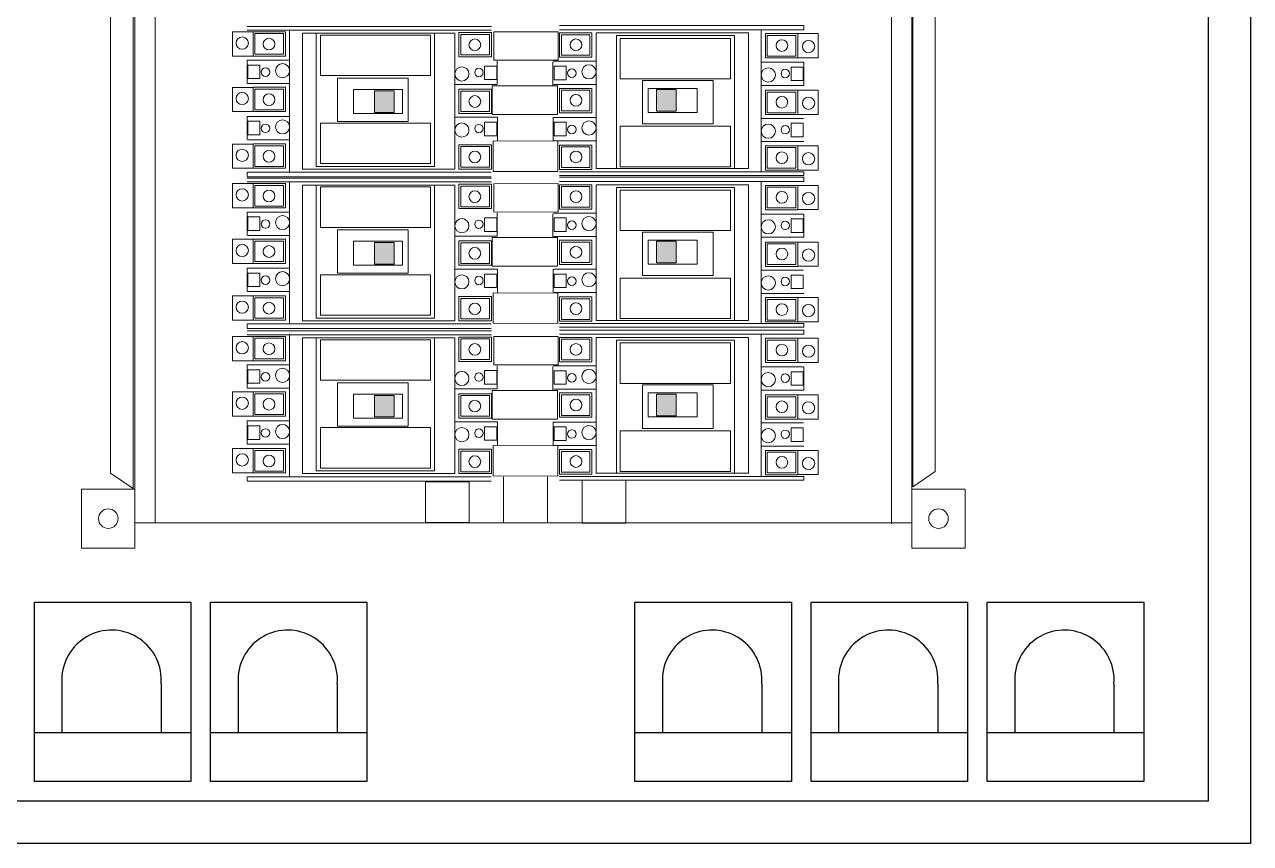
# Model space of a CAD drawing. Header units: inches. Extents: x 18739 to 22272, y 3658 to 7913.
# Drawn here: x 19014.7 to 19116.7, y 7634.5 to 7702.6 of the extents above; entities that cross this region are included whole.
import ezdxf

# ---------------------------------------------------------------- set-up
doc = ezdxf.new("R2010")
doc.units = ezdxf.units.IN
doc.header["$MEASUREMENT"] = 0
for name, color, linetype, lineweight in [('300-600AT', 7, 'Continuous', 13), ('CHASIS', 251, 'Continuous', 13), ('ENCLOSRURE', 7, 'Continuous', 20)]:
    doc.layers.add(name, color=color, linetype=linetype, lineweight=lineweight)

msp = doc.modelspace()

# ---------------------------------------------------------------- hatches: boundary and pattern name
at = {"layer": 'ENCLOSRURE'}
h = msp.add_hatch(color=3, dxfattribs=at)
h.dxf.hatch_style = 1
h.paths.add_polyline_path([(19043.86283, 7697.08149), (19043.86283, 7695.28665), (19045.50364, 7695.28665), (19045.50364, 7697.08149)])
h = msp.add_hatch(color=3, dxfattribs=at)
h.dxf.hatch_style = 1
h.paths.add_polyline_path([(19068.95874, 7695.39259), (19068.95874, 7697.18743), (19067.31793, 7697.18743), (19067.31793, 7695.39259)])
h = msp.add_hatch(color=3, dxfattribs=at)
h.dxf.hatch_style = 1
h.paths.add_polyline_path([(19043.86283, 7684.4568), (19043.86283, 7682.66196), (19045.50364, 7682.66196), (19045.50364, 7684.4568)])
h = msp.add_hatch(color=3, dxfattribs=at)
h.dxf.hatch_style = 1
h.paths.add_polyline_path([(19068.95874, 7682.7679), (19068.95874, 7684.56274), (19067.31793, 7684.56274), (19067.31793, 7682.7679)])
h = msp.add_hatch(color=3, dxfattribs=at)
h.dxf.hatch_style = 1
h.paths.add_polyline_path([(19043.86283, 7671.7524), (19043.86283, 7669.95756), (19045.50364, 7669.95756), (19045.50364, 7671.7524)])
h = msp.add_hatch(color=3, dxfattribs=at)
h.dxf.hatch_style = 1
h.paths.add_polyline_path([(19068.95874, 7670.0635), (19068.95874, 7671.85833), (19067.31793, 7671.85833), (19067.31793, 7670.0635)])

# ---------------------------------------------------------------- linework, layer by layer
at = {"color": 0}
for p, q in [((19017.85827, 7648.41941), (19017.85827, 7643.72273)), ((19032.51065, 7648.41941), (19032.51065, 7643.72273)), ((19067.81247, 7648.41941), (19067.81247, 7643.72273)), ((19082.46485, 7648.41941), (19082.46485, 7643.72273)), ((19097.11723, 7648.41941), (19097.11723, 7643.72273)), ((19026.11049, 7647.76116), (19026.11049, 7643.70903)), ((19040.76287, 7647.76116), (19040.76287, 7643.70903)), ((19076.06469, 7647.76116), (19076.06469, 7643.70903)), ((19090.71707, 7647.76116), (19090.71707, 7643.70903)), ((19105.36944, 7647.76116), (19105.36944, 7643.70903)), ((19015.56417, 7643.71428), (19028.57514, 7643.71428)), ((19030.21654, 7643.71428), (19043.22752, 7643.71428)), ((19065.51836, 7643.71428), (19078.52934, 7643.71428)), ((19080.17074, 7643.71428), (19093.18172, 7643.71428)), ((19094.82312, 7643.71428), (19107.8341, 7643.71428))]:
    msp.add_line(p, q, dxfattribs=at)
for points in [[(18992.32951, 7882.30187), (19116.72295, 7882.30187), (19116.72295, 7634.49022), (18992.32951, 7634.49022)], [(18995.84621, 7878.78517), (19113.20625, 7878.78517), (19113.20625, 7638.00691), (18995.84621, 7638.00691)]]:
    msp.add_lwpolyline(points, close=True)
for points in [[(19028.57962, 7639.6483), (19015.56515, 7639.6483), (19015.56515, 7654.55309), (19028.57962, 7654.55309)], [(19043.232, 7639.6483), (19030.21753, 7639.6483), (19030.21753, 7654.55309), (19043.232, 7654.55309)], [(19078.53382, 7639.6483), (19065.51935, 7639.6483), (19065.51935, 7654.55309), (19078.53382, 7654.55309)], [(19093.1862, 7639.6483), (19080.17173, 7639.6483), (19080.17173, 7654.55309), (19093.1862, 7654.55309)], [(19107.83858, 7639.6483), (19094.82411, 7639.6483), (19094.82411, 7654.55309), (19107.83858, 7654.55309)]]:
    msp.add_lwpolyline(points, close=True, dxfattribs=at)
for centre in [(19021.98442, 7648.09079), (19036.6368, 7648.09079), (19071.93862, 7648.09079), (19086.591, 7648.09079), (19101.24338, 7648.09079)]:
    msp.add_arc(centre, 4.13921, 355.4324024, 175.4463823, dxfattribs=at)
at = {"layer": '300-600AT'}
for p, q in [((19033.25244, 7702.43666, -1229.28259), (19053.57686, 7702.43666, -1229.28259)), ((19059.25261, 7702.51061, -1229.28259), (19079.56913, 7702.51061, -1229.28259)), ((19079.5764, 7702.53678, -1365.86954), (19079.5764, 7702.14673, -1365.86954)), ((19033.25244, 7702.12976, -1229.28259), (19053.57686, 7702.12976, -1229.28259)), ((19036.79779, 7693.01436, -1229.28259), (19036.79779, 7702.12976, -1229.28259)), ((19076.02379, 7702.15974, -1229.28259), (19059.25261, 7702.15974, -1229.28259)), ((19075.65095, 7702.16176, -1365.86954), (19079.55693, 7702.16176, -1365.86954)), ((19075.65095, 7702.16176, -1524.05144), (19079.55693, 7702.16176, -1524.05144)), ((19075.65095, 7702.16176, -1677.1297), (19079.55693, 7702.16176, -1677.1297)), ((19076.02379, 7699.45972, -1229.28259), (19076.02379, 7702.15974, -1229.28259)), ((19076.02379, 7699.45972, -1371.6463), (19076.02379, 7702.15974, -1371.6463)), ((19076.02379, 7699.45972, -1509.41673), (19076.02379, 7702.15974, -1509.41673)), ((19033.25244, 7697.68934, -1229.28259), (19033.25244, 7699.6203, -1229.28259)), ((19033.25244, 7699.6203, -1229.28259), (19036.79779, 7699.6203, -1229.28259)), ((19054.05399, 7699.54909, -1229.28259), (19054.05399, 7697.61244, -1229.28259)), ((19058.7022, 7697.55095, -1229.28259), (19058.7022, 7699.48191, -1229.28259)), ((19058.73763, 7699.53093, -1229.28259), (19062.28297, 7699.53093, -1229.28259)), ((19079.53918, 7699.45972, -1229.28259), (19076.02379, 7699.45972, -1229.28259)), ((19079.53918, 7699.45972, -1371.6463), (19076.02379, 7699.45972, -1371.6463)), ((19079.53918, 7699.45972, -1509.41673), (19076.02379, 7699.45972, -1509.41673)), ((19076.02379, 7699.45972, -1229.28259), (19076.02379, 7690.34432, -1229.28259)), ((19079.57657, 7699.45942, -1229.28259), (19079.57657, 7697.52846, -1229.28259)), ((19033.2824, 7697.68364, -1229.28259), (19036.79779, 7697.68364, -1229.28259)), ((19033.2824, 7697.68364, -1371.6463), (19036.79779, 7697.68364, -1371.6463)), ((19033.2824, 7697.68364, -1509.41673), (19036.79779, 7697.68364, -1509.41673)), ((19054.05399, 7697.61244, -1229.28259), (19050.5386, 7697.61244, -1229.28259)), ((19058.76759, 7697.59427, -1229.28259), (19062.28297, 7697.59427, -1229.28259)), ((19058.76759, 7697.59427, -1371.6463), (19062.28297, 7697.59427, -1371.6463)), ((19058.76759, 7697.59427, -1509.41673), (19062.28297, 7697.59427, -1509.41673)), ((19079.56913, 7697.52306, -1229.28259), (19076.02379, 7697.52306, -1229.28259)), ((19033.25244, 7693.02006, -1229.28259), (19033.25244, 7694.95102, -1229.28259)), ((19033.25244, 7694.95102, -1229.28259), (19036.79779, 7694.95102, -1229.28259)), ((19054.05399, 7694.87982, -1229.28259), (19050.5386, 7694.87982, -1229.28259)), ((19054.05399, 7694.87982, -1371.6463), (19050.5386, 7694.87982, -1371.6463)), ((19054.05399, 7694.87982, -1509.41673), (19050.5386, 7694.87982, -1509.41673)), ((19054.08395, 7694.87411, -1229.28259), (19054.08395, 7692.94316, -1229.28259)), ((19058.72679, 7692.947, -1229.28259), (19058.72679, 7694.88366, -1229.28259)), ((19058.76759, 7694.86165, -1229.28259), (19062.28297, 7694.86165, -1229.28259)), ((19079.53918, 7694.79044, -1229.28259), (19076.02379, 7694.79044, -1229.28259)), ((19079.53918, 7694.79044, -1371.6463), (19076.02379, 7694.79044, -1371.6463)), ((19079.53918, 7694.79044, -1509.41673), (19076.02379, 7694.79044, -1509.41673)), ((19033.2824, 7693.01436, -1229.28259), (19036.79779, 7693.01436, -1229.28259)), ((19033.2824, 7693.01436, -1371.6463), (19036.79779, 7693.01436, -1371.6463)), ((19033.2824, 7693.01436, -1509.41673), (19036.79779, 7693.01436, -1509.41673)), ((19036.79779, 7693.01436, -1229.28259), (19036.79779, 7690.31434, -1229.28259)), ((19036.79779, 7693.01436, -1371.6463), (19036.79779, 7690.31434, -1371.6463)), ((19036.79779, 7693.01436, -1509.41673), (19036.79779, 7690.31434, -1509.41673)), ((19058.76759, 7692.92499, -1229.28259), (19062.28297, 7692.92499, -1229.28259)), ((19058.76759, 7692.92499, -1371.6463), (19062.28297, 7692.92499, -1371.6463)), ((19058.76759, 7692.92499, -1509.41673), (19062.28297, 7692.92499, -1509.41673)), ((19079.56913, 7692.85379, -1229.28259), (19076.02379, 7692.85379, -1229.28259)), ((19033.25244, 7689.96347, -1229.28259), (19033.25244, 7690.31452, -1229.28259)), ((19036.79779, 7690.31434, -1229.28259), (19033.2824, 7690.31434, -1229.28259)), ((19036.79779, 7690.31434, -1371.6463), (19033.2824, 7690.31434, -1371.6463)), ((19036.79779, 7690.31434, -1509.41673), (19033.2824, 7690.31434, -1509.41673)), ((19036.79779, 7690.31434, -1229.28259), (19053.56896, 7690.31434, -1229.28259)), ((19079.56913, 7690.34432, -1229.28259), (19059.24471, 7690.34432, -1229.28259)), ((19079.57657, 7690.34972, -1229.28259), (19079.57657, 7690.04282, -1229.28259)), ((19053.56896, 7689.93693, -1229.28259), (19033.25244, 7689.93693, -1229.28259)), ((19033.25244, 7689.81197, -1229.28259), (19053.57686, 7689.81197, -1229.28259)), ((19033.25244, 7689.50507, -1229.28259), (19053.57686, 7689.50507, -1229.28259)), ((19036.79779, 7680.38967, -1229.28259), (19036.79779, 7689.50507, -1229.28259)), ((19079.56913, 7690.03742, -1229.28259), (19059.24471, 7690.03742, -1229.28259)), ((19059.25261, 7689.88592, -1229.28259), (19079.56913, 7689.88592, -1229.28259)), ((19076.02379, 7689.53505, -1229.28259), (19059.25261, 7689.53505, -1229.28259)), ((19075.65095, 7689.53707, -1365.86954), (19079.55693, 7689.53707, -1365.86954)), ((19075.65095, 7689.53707, -1524.05144), (19079.55693, 7689.53707, -1524.05144)), ((19075.65095, 7689.53707, -1677.1297), (19079.55693, 7689.53707, -1677.1297)), ((19076.02379, 7686.83504, -1229.28259), (19076.02379, 7689.53505, -1229.28259)), ((19076.02379, 7686.83504, -1371.6463), (19076.02379, 7689.53505, -1371.6463)), ((19076.02379, 7686.83504, -1509.41673), (19076.02379, 7689.53505, -1509.41673)), ((19079.5764, 7689.91209, -1365.86954), (19079.5764, 7689.52204, -1365.86954)), ((19033.25244, 7685.06465, -1229.28259), (19033.25244, 7686.99561, -1229.28259)), ((19033.25244, 7686.99561, -1229.28259), (19036.79779, 7686.99561, -1229.28259)), ((19054.05399, 7686.92441, -1229.28259), (19054.05399, 7684.98775, -1229.28259)), ((19058.7022, 7684.92626, -1229.28259), (19058.7022, 7686.85722, -1229.28259)), ((19058.73763, 7686.90624, -1229.28259), (19062.28297, 7686.90624, -1229.28259)), ((19079.53918, 7686.83504, -1229.28259), (19076.02379, 7686.83504, -1229.28259)), ((19079.53918, 7686.83504, -1371.6463), (19076.02379, 7686.83504, -1371.6463)), ((19079.53918, 7686.83504, -1509.41673), (19076.02379, 7686.83504, -1509.41673)), ((19076.02379, 7686.83504, -1229.28259), (19076.02379, 7677.71963, -1229.28259)), ((19079.57657, 7686.83473, -1229.28259), (19079.57657, 7684.90377, -1229.28259)), ((19033.2824, 7685.05895, -1229.28259), (19036.79779, 7685.05895, -1229.28259)), ((19033.2824, 7685.05895, -1371.6463), (19036.79779, 7685.05895, -1371.6463)), ((19033.2824, 7685.05895, -1509.41673), (19036.79779, 7685.05895, -1509.41673)), ((19054.05399, 7684.98775, -1229.28259), (19050.5386, 7684.98775, -1229.28259)), ((19058.76759, 7684.96958, -1229.28259), (19062.28297, 7684.96958, -1229.28259)), ((19058.76759, 7684.96958, -1371.6463), (19062.28297, 7684.96958, -1371.6463)), ((19058.76759, 7684.96958, -1509.41673), (19062.28297, 7684.96958, -1509.41673)), ((19079.56913, 7684.89838, -1229.28259), (19076.02379, 7684.89838, -1229.28259)), ((19033.25244, 7680.39537, -1229.28259), (19033.25244, 7682.32633, -1229.28259)), ((19033.25244, 7682.32633, -1229.28259), (19036.79779, 7682.32633, -1229.28259)), ((19054.05399, 7682.25513, -1229.28259), (19050.5386, 7682.25513, -1229.28259)), ((19054.05399, 7682.25513, -1371.6463), (19050.5386, 7682.25513, -1371.6463)), ((19054.05399, 7682.25513, -1509.41673), (19050.5386, 7682.25513, -1509.41673)), ((19054.08395, 7682.24943, -1229.28259), (19054.08395, 7680.31847, -1229.28259)), ((19058.72679, 7680.32231, -1229.28259), (19058.72679, 7682.25897, -1229.28259)), ((19058.76759, 7682.23696, -1229.28259), (19062.28297, 7682.23696, -1229.28259)), ((19079.53918, 7682.16576, -1229.28259), (19076.02379, 7682.16576, -1229.28259)), ((19079.53918, 7682.16576, -1371.6463), (19076.02379, 7682.16576, -1371.6463)), ((19079.53918, 7682.16576, -1509.41673), (19076.02379, 7682.16576, -1509.41673)), ((19033.2824, 7680.38967, -1229.28259), (19036.79779, 7680.38967, -1229.28259)), ((19033.2824, 7680.38967, -1371.6463), (19036.79779, 7680.38967, -1371.6463)), ((19033.2824, 7680.38967, -1509.41673), (19036.79779, 7680.38967, -1509.41673)), ((19036.79779, 7680.38967, -1229.28259), (19036.79779, 7677.68965, -1229.28259)), ((19036.79779, 7680.38967, -1371.6463), (19036.79779, 7677.68965, -1371.6463)), ((19036.79779, 7680.38967, -1509.41673), (19036.79779, 7677.68965, -1509.41673)), ((19058.76759, 7680.3003, -1229.28259), (19062.28297, 7680.3003, -1229.28259)), ((19058.76759, 7680.3003, -1371.6463), (19062.28297, 7680.3003, -1371.6463)), ((19058.76759, 7680.3003, -1509.41673), (19062.28297, 7680.3003, -1509.41673)), ((19079.56913, 7680.2291, -1229.28259), (19076.02379, 7680.2291, -1229.28259)), ((19033.25244, 7677.33878, -1229.28259), (19033.25244, 7677.68983, -1229.28259)), ((19053.56896, 7677.31224, -1229.28259), (19033.25244, 7677.31224, -1229.28259)), ((19033.25244, 7677.10757, -1229.28259), (19053.57686, 7677.10757, -1229.28259)), ((19036.79779, 7677.68965, -1229.28259), (19033.2824, 7677.68965, -1229.28259)), ((19036.79779, 7677.68965, -1371.6463), (19033.2824, 7677.68965, -1371.6463)), ((19036.79779, 7677.68965, -1509.41673), (19033.2824, 7677.68965, -1509.41673)), ((19036.79779, 7677.68965, -1229.28259), (19053.56896, 7677.68965, -1229.28259)), ((19079.56913, 7677.71963, -1229.28259), (19059.24471, 7677.71963, -1229.28259)), ((19079.56913, 7677.41273, -1229.28259), (19059.24471, 7677.41273, -1229.28259)), ((19059.25261, 7677.18151, -1229.28259), (19079.56913, 7677.18151, -1229.28259)), ((19079.5764, 7677.20769, -1365.86954), (19079.5764, 7676.81764, -1365.86954)), ((19079.57657, 7677.72503, -1229.28259), (19079.57657, 7677.41813, -1229.28259)), ((19033.25244, 7676.80067, -1229.28259), (19053.57686, 7676.80067, -1229.28259)), ((19036.79779, 7667.68526, -1229.28259), (19036.79779, 7676.80067, -1229.28259)), ((19076.02379, 7676.83065, -1229.28259), (19059.25261, 7676.83065, -1229.28259)), ((19075.65095, 7676.83266, -1365.86954), (19079.55693, 7676.83266, -1365.86954)), ((19075.65095, 7676.83266, -1524.05144), (19079.55693, 7676.83266, -1524.05144)), ((19075.65095, 7676.83266, -1677.1297), (19079.55693, 7676.83266, -1677.1297)), ((19076.02379, 7674.13063, -1229.28259), (19076.02379, 7676.83065, -1229.28259)), ((19076.02379, 7674.13063, -1371.6463), (19076.02379, 7676.83065, -1371.6463)), ((19076.02379, 7674.13063, -1509.41673), (19076.02379, 7676.83065, -1509.41673)), ((19033.25244, 7672.36024, -1229.28259), (19033.25244, 7674.2912, -1229.28259)), ((19033.25244, 7674.2912, -1229.28259), (19036.79779, 7674.2912, -1229.28259)), ((19054.05399, 7674.22, -1229.28259), (19054.05399, 7672.28334, -1229.28259)), ((19058.7022, 7672.22186, -1229.28259), (19058.7022, 7674.15282, -1229.28259)), ((19058.73763, 7674.20183, -1229.28259), (19062.28297, 7674.20183, -1229.28259)), ((19079.53918, 7674.13063, -1229.28259), (19076.02379, 7674.13063, -1229.28259)), ((19079.53918, 7674.13063, -1371.6463), (19076.02379, 7674.13063, -1371.6463)), ((19079.53918, 7674.13063, -1509.41673), (19076.02379, 7674.13063, -1509.41673)), ((19076.02379, 7674.13063, -1229.28259), (19076.02379, 7665.01523, -1229.28259)), ((19079.57657, 7674.13033, -1229.28259), (19079.57657, 7672.19937, -1229.28259)), ((19033.2824, 7672.35454, -1229.28259), (19036.79779, 7672.35454, -1229.28259)), ((19033.2824, 7672.35454, -1371.6463), (19036.79779, 7672.35454, -1371.6463)), ((19033.2824, 7672.35454, -1509.41673), (19036.79779, 7672.35454, -1509.41673)), ((19054.05399, 7672.28334, -1229.28259), (19050.5386, 7672.28334, -1229.28259)), ((19058.76759, 7672.26517, -1229.28259), (19062.28297, 7672.26517, -1229.28259)), ((19058.76759, 7672.26517, -1371.6463), (19062.28297, 7672.26517, -1371.6463)), ((19058.76759, 7672.26517, -1509.41673), (19062.28297, 7672.26517, -1509.41673)), ((19079.56913, 7672.19397, -1229.28259), (19076.02379, 7672.19397, -1229.28259)), ((19033.25244, 7667.69096, -1229.28259), (19033.25244, 7669.62192, -1229.28259)), ((19033.25244, 7669.62192, -1229.28259), (19036.79779, 7669.62192, -1229.28259)), ((19054.05399, 7669.55072, -1229.28259), (19050.5386, 7669.55072, -1229.28259)), ((19054.05399, 7669.55072, -1371.6463), (19050.5386, 7669.55072, -1371.6463)), ((19054.05399, 7669.55072, -1509.41673), (19050.5386, 7669.55072, -1509.41673)), ((19054.08395, 7669.54502, -1229.28259), (19054.08395, 7667.61406, -1229.28259)), ((19058.72679, 7667.61791, -1229.28259), (19058.72679, 7669.55457, -1229.28259)), ((19058.76759, 7669.53255, -1229.28259), (19062.28297, 7669.53255, -1229.28259)), ((19079.53918, 7669.46135, -1229.28259), (19076.02379, 7669.46135, -1229.28259)), ((19079.53918, 7669.46135, -1371.6463), (19076.02379, 7669.46135, -1371.6463)), ((19079.53918, 7669.46135, -1509.41673), (19076.02379, 7669.46135, -1509.41673)), ((19033.2824, 7667.68526, -1229.28259), (19036.79779, 7667.68526, -1229.28259)), ((19033.2824, 7667.68526, -1371.6463), (19036.79779, 7667.68526, -1371.6463)), ((19033.2824, 7667.68526, -1509.41673), (19036.79779, 7667.68526, -1509.41673)), ((19036.79779, 7667.68526, -1229.28259), (19036.79779, 7664.98525, -1229.28259)), ((19036.79779, 7667.68526, -1371.6463), (19036.79779, 7664.98525, -1371.6463)), ((19036.79779, 7667.68526, -1509.41673), (19036.79779, 7664.98525, -1509.41673)), ((19058.76759, 7667.59589, -1229.28259), (19062.28297, 7667.59589, -1229.28259)), ((19058.76759, 7667.59589, -1371.6463), (19062.28297, 7667.59589, -1371.6463)), ((19058.76759, 7667.59589, -1509.41673), (19062.28297, 7667.59589, -1509.41673)), ((19079.56913, 7667.52469, -1229.28259), (19076.02379, 7667.52469, -1229.28259)), ((19033.25244, 7664.63438, -1229.28259), (19033.25244, 7664.98542, -1229.28259)), ((19036.79779, 7664.98525, -1229.28259), (19033.2824, 7664.98525, -1229.28259)), ((19036.79779, 7664.98525, -1371.6463), (19033.2824, 7664.98525, -1371.6463)), ((19036.79779, 7664.98525, -1509.41673), (19033.2824, 7664.98525, -1509.41673)), ((19036.79779, 7664.98525, -1229.28259), (19053.56896, 7664.98525, -1229.28259)), ((19079.56913, 7665.01523, -1229.28259), (19059.24471, 7665.01523, -1229.28259)), ((19079.56913, 7664.70833, -1229.28259), (19059.24471, 7664.70833, -1229.28259)), ((19079.57657, 7665.02062, -1229.28259), (19079.57657, 7664.71372, -1229.28259)), ((19053.56896, 7664.60784, -1229.28259), (19033.25244, 7664.60784, -1229.28259))]:
    msp.add_line(p, q, dxfattribs=at)
for points, elevation in [([(19033.75953, 7699.96376), (19033.75953, 7701.98768), (19036.4506, 7701.98768), (19036.4506, 7699.96376)], -1229.28259), ([(19037.85608, 7690.57578), (19037.85608, 7701.8686), (19050.5386, 7701.8686), (19050.5386, 7690.57578)], -1229.28259), ([(19053.57686, 7701.93057), (19053.57686, 7699.90666), (19050.88579, 7699.90666), (19050.88579, 7701.93057)], -1229.28259), ([(19059.24471, 7699.87439), (19059.24471, 7701.89831), (19061.93579, 7701.89831), (19061.93579, 7699.87439)], -1229.28259), ([(19074.9655, 7701.89831), (19074.9655, 7690.60548), (19062.28297, 7690.60548), (19062.28297, 7701.89831)], -1229.28259), ([(19079.06205, 7701.8412), (19079.06205, 7699.81729), (19076.37098, 7699.81729), (19076.37098, 7701.8412)], -1229.28259), ([(19033.31614, 7698.09463), (19033.31614, 7699.21776), (19034.31856, 7699.21776), (19034.31856, 7698.09463)], -1229.28259), ([(19054.02025, 7699.1381), (19054.02025, 7698.01497), (19053.01782, 7698.01497), (19053.01782, 7699.1381)], -1229.28259), ([(19058.80133, 7698.00526), (19058.80133, 7699.12839), (19059.80375, 7699.12839), (19059.80375, 7698.00526)], -1229.28259), ([(19079.50544, 7699.04873), (19079.50544, 7697.9256), (19078.50301, 7697.9256), (19078.50301, 7699.04873)], -1229.28259), ([(19033.75953, 7695.34648), (19033.75953, 7697.37039), (19036.4506, 7697.37039), (19036.4506, 7695.34648)], -1229.28259), ([(19046.66317, 7698.1376), (19046.66317, 7694.52864), (19040.79245, 7694.52864), (19040.79245, 7698.1376)], -12.46527), ([(19059.24471, 7695.2571), (19059.24471, 7697.28102), (19061.93579, 7697.28102), (19061.93579, 7695.2571)], -1229.28259), ([(19066.1584, 7694.33648), (19066.1584, 7697.94544), (19072.02913, 7697.94544), (19072.02913, 7694.33648)], -12.46527), ([(19066.63091, 7695.28458), (19066.63091, 7697.2803), (19070.70322, 7697.2803), (19070.70322, 7695.28458)], -12.46527), ([(19046.19066, 7697.1895), (19046.19066, 7695.19378), (19042.11835, 7695.19378), (19042.11835, 7697.1895)], -12.46527), ([(19045.50364, 7697.08149), (19045.50364, 7695.28665), (19043.86283, 7695.28665), (19043.86283, 7697.08149)], -12.46527), ([(19053.57686, 7697.21698), (19053.57686, 7695.19306), (19050.88579, 7695.19306), (19050.88579, 7697.21698)], -1229.28259), ([(19067.31793, 7695.39259), (19067.31793, 7697.18743), (19068.95874, 7697.18743), (19068.95874, 7695.39259)], -12.46527), ([(19079.06205, 7697.12761), (19079.06205, 7695.10369), (19076.37098, 7695.10369), (19076.37098, 7697.12761)], -1229.28259), ([(19033.31614, 7693.42535), (19033.31614, 7694.54848), (19034.31856, 7694.54848), (19034.31856, 7693.42535)], -1229.28259), ([(19054.02025, 7694.46882), (19054.02025, 7693.34569), (19053.01782, 7693.34569), (19053.01782, 7694.46882)], -1229.28259), ([(19058.80133, 7693.33598), (19058.80133, 7694.45911), (19059.80375, 7694.45911), (19059.80375, 7693.33598)], -1229.28259), ([(19079.50544, 7694.37945), (19079.50544, 7693.25632), (19078.50301, 7693.25632), (19078.50301, 7694.37945)], -1229.28259), ([(19033.75953, 7690.63288), (19033.75953, 7692.65679), (19036.4506, 7692.65679), (19036.4506, 7690.63288)], -1229.28259), ([(19053.57686, 7692.59969), (19053.57686, 7690.57578), (19050.88579, 7690.57578), (19050.88579, 7692.59969)], -1229.28259), ([(19059.24471, 7690.54351), (19059.24471, 7692.56742), (19061.93579, 7692.56742), (19061.93579, 7690.54351)], -1229.28259), ([(19079.06205, 7692.51032), (19079.06205, 7690.48641), (19076.37098, 7690.48641), (19076.37098, 7692.51032)], -1229.28259), ([(19033.75953, 7687.33907), (19033.75953, 7689.36299), (19036.4506, 7689.36299), (19036.4506, 7687.33907)], -1229.28259), ([(19037.85608, 7677.95109), (19037.85608, 7689.24391), (19050.5386, 7689.24391), (19050.5386, 7677.95109)], -1229.28259), ([(19053.57686, 7689.30589), (19053.57686, 7687.28197), (19050.88579, 7687.28197), (19050.88579, 7689.30589)], -1229.28259), ([(19059.24471, 7687.2497), (19059.24471, 7689.27362), (19061.93579, 7689.27362), (19061.93579, 7687.2497)], -1229.28259), ([(19074.9655, 7689.27362), (19074.9655, 7677.98079), (19062.28297, 7677.98079), (19062.28297, 7689.27362)], -1229.28259), ([(19079.06205, 7689.21651), (19079.06205, 7687.1926), (19076.37098, 7687.1926), (19076.37098, 7689.21651)], -1229.28259), ([(19033.31614, 7685.46995), (19033.31614, 7686.59307), (19034.31856, 7686.59307), (19034.31856, 7685.46995)], -1229.28259), ([(19054.02025, 7686.51341), (19054.02025, 7685.39028), (19053.01782, 7685.39028), (19053.01782, 7686.51341)], -1229.28259), ([(19058.80133, 7685.38058), (19058.80133, 7686.5037), (19059.80375, 7686.5037), (19059.80375, 7685.38058)], -1229.28259), ([(19079.50544, 7686.42404), (19079.50544, 7685.30091), (19078.50301, 7685.30091), (19078.50301, 7686.42404)], -1229.28259), ([(19046.66317, 7685.51291), (19046.66317, 7681.90395), (19040.79245, 7681.90395), (19040.79245, 7685.51291)], -12.46527), ([(19066.1584, 7681.71179), (19066.1584, 7685.32076), (19072.02913, 7685.32076), (19072.02913, 7681.71179)], -12.46527), ([(19033.75953, 7682.72179), (19033.75953, 7684.7457), (19036.4506, 7684.7457), (19036.4506, 7682.72179)], -1229.28259), ([(19046.19066, 7684.56482), (19046.19066, 7682.56909), (19042.11835, 7682.56909), (19042.11835, 7684.56482)], -12.46527), ([(19045.50364, 7684.4568), (19045.50364, 7682.66196), (19043.86283, 7682.66196), (19043.86283, 7684.4568)], -12.46527), ([(19053.57686, 7684.59229), (19053.57686, 7682.56837), (19050.88579, 7682.56837), (19050.88579, 7684.59229)], -1229.28259), ([(19059.24471, 7682.63242), (19059.24471, 7684.65633), (19061.93579, 7684.65633), (19061.93579, 7682.63242)], -1229.28259), ([(19066.63091, 7682.65989), (19066.63091, 7684.65561), (19070.70322, 7684.65561), (19070.70322, 7682.65989)], -12.46527), ([(19067.31793, 7682.7679), (19067.31793, 7684.56274), (19068.95874, 7684.56274), (19068.95874, 7682.7679)], -12.46527), ([(19079.06205, 7684.50292), (19079.06205, 7682.479), (19076.37098, 7682.479), (19076.37098, 7684.50292)], -1229.28259), ([(19033.31614, 7680.80067), (19033.31614, 7681.92379), (19034.31856, 7681.92379), (19034.31856, 7680.80067)], -1229.28259), ([(19054.02025, 7681.84413), (19054.02025, 7680.721), (19053.01782, 7680.721), (19053.01782, 7681.84413)], -1229.28259), ([(19058.80133, 7680.7113), (19058.80133, 7681.83442), (19059.80375, 7681.83442), (19059.80375, 7680.7113)], -1229.28259), ([(19079.50544, 7681.75476), (19079.50544, 7680.63163), (19078.50301, 7680.63163), (19078.50301, 7681.75476)], -1229.28259), ([(19033.75953, 7678.00819), (19033.75953, 7680.0321), (19036.4506, 7680.0321), (19036.4506, 7678.00819)], -1229.28259), ([(19053.57686, 7679.975), (19053.57686, 7677.95109), (19050.88579, 7677.95109), (19050.88579, 7679.975)], -1229.28259), ([(19059.24471, 7677.91882), (19059.24471, 7679.94273), (19061.93579, 7679.94273), (19061.93579, 7677.91882)], -1229.28259), ([(19079.06205, 7679.88563), (19079.06205, 7677.86172), (19076.37098, 7677.86172), (19076.37098, 7679.88563)], -1229.28259), ([(19033.75953, 7674.63467), (19033.75953, 7676.65858), (19036.4506, 7676.65858), (19036.4506, 7674.63467)], -1229.28259), ([(19037.85608, 7665.24668), (19037.85608, 7676.53951), (19050.5386, 7676.53951), (19050.5386, 7665.24668)], -1229.28259), ([(19053.57686, 7676.60148), (19053.57686, 7674.57756), (19050.88579, 7674.57756), (19050.88579, 7676.60148)], -1229.28259), ([(19059.24471, 7674.5453), (19059.24471, 7676.56921), (19061.93579, 7676.56921), (19061.93579, 7674.5453)], -1229.28259), ([(19074.9655, 7676.56921), (19074.9655, 7665.27639), (19062.28297, 7665.27639), (19062.28297, 7676.56921)], -1229.28259), ([(19079.06205, 7676.51211), (19079.06205, 7674.48819), (19076.37098, 7674.48819), (19076.37098, 7676.51211)], -1229.28259), ([(19033.31614, 7672.76554), (19033.31614, 7673.88867), (19034.31856, 7673.88867), (19034.31856, 7672.76554)], -1229.28259), ([(19054.02025, 7673.809), (19054.02025, 7672.68588), (19053.01782, 7672.68588), (19053.01782, 7673.809)], -1229.28259), ([(19058.80133, 7672.67617), (19058.80133, 7673.7993), (19059.80375, 7673.7993), (19059.80375, 7672.67617)], -1229.28259), ([(19046.66317, 7672.80851), (19046.66317, 7669.19954), (19040.79245, 7669.19954), (19040.79245, 7672.80851)], -12.46527), ([(19079.50544, 7673.71963), (19079.50544, 7672.5965), (19078.50301, 7672.5965), (19078.50301, 7673.71963)], -1229.28259), ([(19033.75953, 7670.01738), (19033.75953, 7672.0413), (19036.4506, 7672.0413), (19036.4506, 7670.01738)], -1229.28259), ([(19046.19066, 7671.86041), (19046.19066, 7669.86469), (19042.11835, 7669.86469), (19042.11835, 7671.86041)], -12.46527), ([(19045.50364, 7671.7524), (19045.50364, 7669.95756), (19043.86283, 7669.95756), (19043.86283, 7671.7524)], -12.46527), ([(19053.57686, 7671.88788), (19053.57686, 7669.86397), (19050.88579, 7669.86397), (19050.88579, 7671.88788)], -1229.28259), ([(19059.24471, 7669.92801), (19059.24471, 7671.95193), (19061.93579, 7671.95193), (19061.93579, 7669.92801)], -1229.28259), ([(19066.1584, 7669.00739), (19066.1584, 7672.61635), (19072.02913, 7672.61635), (19072.02913, 7669.00739)], -12.46527), ([(19066.63091, 7669.95548), (19066.63091, 7671.95121), (19070.70322, 7671.95121), (19070.70322, 7669.95548)], -12.46527), ([(19067.31793, 7670.0635), (19067.31793, 7671.85833), (19068.95874, 7671.85833), (19068.95874, 7670.0635)], -12.46527), ([(19079.06205, 7671.79851), (19079.06205, 7669.7746), (19076.37098, 7669.7746), (19076.37098, 7671.79851)], -1229.28259), ([(19033.31614, 7668.09626), (19033.31614, 7669.21939), (19034.31856, 7669.21939), (19034.31856, 7668.09626)], -1229.28259), ([(19054.02025, 7669.13972), (19054.02025, 7668.0166), (19053.01782, 7668.0166), (19053.01782, 7669.13972)], -1229.28259), ([(19058.80133, 7668.00689), (19058.80133, 7669.13002), (19059.80375, 7669.13002), (19059.80375, 7668.00689)], -1229.28259), ([(19079.50544, 7669.05035), (19079.50544, 7667.92722), (19078.50301, 7667.92722), (19078.50301, 7669.05035)], -1229.28259), ([(19033.75953, 7665.30378), (19033.75953, 7667.3277), (19036.4506, 7667.3277), (19036.4506, 7665.30378)], -1229.28259), ([(19053.57686, 7667.2706), (19053.57686, 7665.24668), (19050.88579, 7665.24668), (19050.88579, 7667.2706)], -1229.28259), ([(19059.24471, 7665.21441), (19059.24471, 7667.23833), (19061.93579, 7667.23833), (19061.93579, 7665.21441)], -1229.28259), ([(19079.06205, 7667.18123), (19079.06205, 7665.15731), (19076.37098, 7665.15731), (19076.37098, 7667.18123)], -1229.28259)]:
    msp.add_lwpolyline(points, close=True, dxfattribs=dict(at, elevation=elevation))
for points in [[(19039.01208, 7701.8686), (19039.01208, 7690.79764), (19048.84198, 7690.79764), (19048.84198, 7701.8686)], [(19039.35416, 7701.71082), (19048.52886, 7701.71082), (19048.52886, 7698.34767), (19039.35416, 7698.34767)], [(19073.80949, 7690.60548), (19073.80949, 7701.67644), (19063.97959, 7701.67644), (19063.97959, 7690.60548)], [(19073.46742, 7698.07466), (19064.29272, 7698.07466), (19064.29272, 7701.4378), (19073.46742, 7701.4378)], [(19039.35416, 7694.39943), (19048.52886, 7694.39943), (19048.52886, 7691.03628), (19039.35416, 7691.03628)], [(19073.46742, 7690.76326), (19064.29272, 7690.76326), (19064.29272, 7694.12641), (19073.46742, 7694.12641)], [(19039.01208, 7689.24391), (19039.01208, 7678.17295), (19048.84198, 7678.17295), (19048.84198, 7689.24391)], [(19039.35416, 7689.08613), (19048.52886, 7689.08613), (19048.52886, 7685.72298), (19039.35416, 7685.72298)], [(19073.80949, 7677.98079), (19073.80949, 7689.05175), (19063.97959, 7689.05175), (19063.97959, 7677.98079)], [(19073.46742, 7685.44997), (19064.29272, 7685.44997), (19064.29272, 7688.81311), (19073.46742, 7688.81311)], [(19039.35416, 7681.77474), (19048.52886, 7681.77474), (19048.52886, 7678.41159), (19039.35416, 7678.41159)], [(19073.46742, 7678.13857), (19064.29272, 7678.13857), (19064.29272, 7681.50172), (19073.46742, 7681.50172)], [(19039.01208, 7676.53951), (19039.01208, 7665.46854), (19048.84198, 7665.46854), (19048.84198, 7676.53951)], [(19039.35416, 7676.38172), (19048.52886, 7676.38172), (19048.52886, 7673.01858), (19039.35416, 7673.01858)], [(19073.80949, 7665.27639), (19073.80949, 7676.34735), (19063.97959, 7676.34735), (19063.97959, 7665.27639)], [(19073.46742, 7672.74556), (19064.29272, 7672.74556), (19064.29272, 7676.10871), (19073.46742, 7676.10871)], [(19039.35416, 7669.07033), (19048.52886, 7669.07033), (19048.52886, 7665.70719), (19039.35416, 7665.70719)], [(19073.46742, 7665.43417), (19064.29272, 7665.43417), (19064.29272, 7668.79732), (19073.46742, 7668.79732)]]:
    msp.add_lwpolyline(points, close=True, dxfattribs=at)
for centre, radius in [((19036.20887, 7698.7483, -1229.28259), 0.59032), ((19036.20887, 7698.7483, -1368.71015), 0.59032), ((19034.79177, 7698.62808, -1229.28259), 0.35441), ((19051.12751, 7698.48443, -1229.28259), 0.59032), ((19051.12751, 7698.48443, -1368.71015), 0.59032), ((19052.54461, 7698.60465, -1229.28259), 0.35441), ((19060.27696, 7698.53871, -1229.28259), 0.35441), ((19061.69406, 7698.65893, -1229.28259), 0.59032), ((19061.69406, 7698.65893, -1368.71015), 0.59032), ((19076.6127, 7698.39506, -1229.28259), 0.59032), ((19076.6127, 7698.39506, -1368.71015), 0.59032), ((19078.0298, 7698.51528, -1229.28259), 0.35441), ((19034.79177, 7693.9588, -1229.28259), 0.35441), ((19036.20887, 7694.07902, -1229.28259), 0.59032), ((19036.20887, 7694.07902, -1368.71015), 0.59032), ((19051.12751, 7693.81515, -1229.28259), 0.59032), ((19051.12751, 7693.81515, -1368.71015), 0.59032), ((19052.54461, 7693.93537, -1229.28259), 0.35441), ((19060.27696, 7693.86943, -1229.28259), 0.35441), ((19061.69406, 7693.98965, -1229.28259), 0.59032), ((19061.69406, 7693.98965, -1368.71015), 0.59032), ((19076.6127, 7693.72578, -1229.28259), 0.59032), ((19076.6127, 7693.72578, -1368.71015), 0.59032), ((19078.0298, 7693.846, -1229.28259), 0.35441), ((19034.79177, 7686.00339, -1229.28259), 0.35441), ((19036.20887, 7686.12361, -1229.28259), 0.59032), ((19036.20887, 7686.12361, -1368.71015), 0.59032), ((19051.12751, 7685.85974, -1229.28259), 0.59032), ((19051.12751, 7685.85974, -1368.71015), 0.59032), ((19052.54461, 7685.97997, -1229.28259), 0.35441), ((19060.27696, 7685.91402, -1229.28259), 0.35441), ((19061.69406, 7686.03424, -1229.28259), 0.59032), ((19061.69406, 7686.03424, -1368.71015), 0.59032), ((19076.6127, 7685.77037, -1229.28259), 0.59032), ((19076.6127, 7685.77037, -1368.71015), 0.59032), ((19078.0298, 7685.89059, -1229.28259), 0.35441), ((19036.20887, 7681.45433, -1229.28259), 0.59032), ((19036.20887, 7681.45433, -1368.71015), 0.59032), ((19061.69406, 7681.36496, -1229.28259), 0.59032), ((19061.69406, 7681.36496, -1368.71015), 0.59032), ((19034.79177, 7681.33411, -1229.28259), 0.35441), ((19051.12751, 7681.19046, -1229.28259), 0.59032), ((19051.12751, 7681.19046, -1368.71015), 0.59032), ((19052.54461, 7681.31069, -1229.28259), 0.35441), ((19060.27696, 7681.24474, -1229.28259), 0.35441), ((19076.6127, 7681.10109, -1229.28259), 0.59032), ((19076.6127, 7681.10109, -1368.71015), 0.59032), ((19078.0298, 7681.22131, -1229.28259), 0.35441), ((19036.20887, 7673.41921, -1229.28259), 0.59032), ((19036.20887, 7673.41921, -1368.71015), 0.59032), ((19061.69406, 7673.32984, -1229.28259), 0.59032), ((19061.69406, 7673.32984, -1368.71015), 0.59032), ((19034.79177, 7673.29898, -1229.28259), 0.35441), ((19051.12751, 7673.15534, -1229.28259), 0.59032), ((19051.12751, 7673.15534, -1368.71015), 0.59032), ((19052.54461, 7673.27556, -1229.28259), 0.35441), ((19060.27696, 7673.20961, -1229.28259), 0.35441), ((19076.6127, 7673.06597, -1229.28259), 0.59032), ((19076.6127, 7673.06597, -1368.71015), 0.59032), ((19078.0298, 7673.18619, -1229.28259), 0.35441), ((19034.79177, 7668.6297, -1229.28259), 0.35441), ((19036.20887, 7668.74993, -1229.28259), 0.59032), ((19036.20887, 7668.74993, -1368.71015), 0.59032), ((19051.12751, 7668.48606, -1229.28259), 0.59032), ((19051.12751, 7668.48606, -1368.71015), 0.59032), ((19052.54461, 7668.60628, -1229.28259), 0.35441), ((19060.27696, 7668.54033, -1229.28259), 0.35441), ((19061.69406, 7668.66056, -1229.28259), 0.59032), ((19061.69406, 7668.66056, -1368.71015), 0.59032), ((19076.6127, 7668.39669, -1229.28259), 0.59032), ((19076.6127, 7668.39669, -1368.71015), 0.59032), ((19078.0298, 7668.51691, -1229.28259), 0.35441)]:
    msp.add_circle(centre, radius, dxfattribs=at)
at = {"layer": 'CHASIS', "color": 0}
msp.add_line((19023.93471, 7661.14881, -3745.05388), (19088.55261, 7661.14881, -3745.05388), dxfattribs=at)
at = {"layer": 'CHASIS', "color": 0, "elevation": -3745.05388}
for points in [[(19023.93471, 7661.15812), (19023.93472, 7838.50223), (19025.61365, 7838.50223), (19025.61365, 7661.14818)], [(19088.5526, 7661.15033), (19088.55261, 7838.50223), (19086.87368, 7838.50223), (19086.87368, 7661.08063)]]:
    msp.add_lwpolyline(points, dxfattribs=at)
at = {"layer": 'CHASIS', "elevation": -1229.28259}
for points in [[(19033.75953, 7699.96376), (19032.05812, 7699.96376), (19032.05812, 7701.98302), (19033.75953, 7701.98302)], [(19033.91556, 7700.11979), (19033.91556, 7701.83165), (19036.29457, 7701.83165), (19036.29457, 7700.11979)], [(19051.04182, 7700.06269), (19051.04182, 7701.77455), (19053.42083, 7701.77455), (19053.42083, 7700.06269)], [(19061.77976, 7701.74228), (19061.77976, 7700.03042), (19059.40074, 7700.03042), (19059.40074, 7701.74228)], [(19078.90602, 7701.68517), (19078.90602, 7699.97332), (19076.52701, 7699.97332), (19076.52701, 7701.68517)], [(19079.06205, 7701.8412), (19080.76346, 7701.8412), (19080.76346, 7699.82194), (19079.06205, 7699.82194)], [(19033.75953, 7695.34648), (19032.05812, 7695.34648), (19032.05812, 7697.36574), (19033.75953, 7697.36574)], [(19033.91556, 7695.5025), (19033.91556, 7697.21436), (19036.29457, 7697.21436), (19036.29457, 7695.5025)], [(19051.04182, 7695.34909), (19051.04182, 7697.06095), (19053.42083, 7697.06095), (19053.42083, 7695.34909)], [(19061.77976, 7697.12499), (19061.77976, 7695.41313), (19059.40074, 7695.41313), (19059.40074, 7697.12499)], [(19078.90602, 7696.97158), (19078.90602, 7695.25972), (19076.52701, 7695.25972), (19076.52701, 7696.97158)], [(19079.06205, 7697.12761), (19080.76346, 7697.12761), (19080.76346, 7695.10834), (19079.06205, 7695.10834)], [(19033.75953, 7690.63288), (19032.05812, 7690.63288), (19032.05812, 7692.65214), (19033.75953, 7692.65214)], [(19033.91556, 7690.78891), (19033.91556, 7692.50076), (19036.29457, 7692.50076), (19036.29457, 7690.78891)], [(19051.04182, 7690.7318), (19051.04182, 7692.44366), (19053.42083, 7692.44366), (19053.42083, 7690.7318)], [(19061.77976, 7692.41139), (19061.77976, 7690.69954), (19059.40074, 7690.69954), (19059.40074, 7692.41139)], [(19078.90602, 7692.35429), (19078.90602, 7690.64243), (19076.52701, 7690.64243), (19076.52701, 7692.35429)], [(19079.06205, 7692.51032), (19080.76346, 7692.51032), (19080.76346, 7690.49106), (19079.06205, 7690.49106)], [(19033.75953, 7687.33907), (19032.05812, 7687.33907), (19032.05812, 7689.35833), (19033.75953, 7689.35833)], [(19033.91556, 7687.4951), (19033.91556, 7689.20696), (19036.29457, 7689.20696), (19036.29457, 7687.4951)], [(19051.04182, 7687.438), (19051.04182, 7689.14986), (19053.42083, 7689.14986), (19053.42083, 7687.438)], [(19061.77976, 7689.11759), (19061.77976, 7687.40573), (19059.40074, 7687.40573), (19059.40074, 7689.11759)], [(19079.06205, 7689.21651), (19080.76346, 7689.21651), (19080.76346, 7687.19725), (19079.06205, 7687.19725)], [(19078.90602, 7689.06049), (19078.90602, 7687.34863), (19076.52701, 7687.34863), (19076.52701, 7689.06049)], [(19033.75953, 7682.72179), (19032.05812, 7682.72179), (19032.05812, 7684.74105), (19033.75953, 7684.74105)], [(19033.91556, 7682.87782), (19033.91556, 7684.58967), (19036.29457, 7684.58967), (19036.29457, 7682.87782)], [(19051.04182, 7682.7244), (19051.04182, 7684.43626), (19053.42083, 7684.43626), (19053.42083, 7682.7244)], [(19061.77976, 7684.5003), (19061.77976, 7682.78844), (19059.40074, 7682.78844), (19059.40074, 7684.5003)], [(19078.90602, 7684.34689), (19078.90602, 7682.63503), (19076.52701, 7682.63503), (19076.52701, 7684.34689)], [(19079.06205, 7684.50292), (19080.76346, 7684.50292), (19080.76346, 7682.48365), (19079.06205, 7682.48365)], [(19033.75953, 7678.00819), (19032.05812, 7678.00819), (19032.05812, 7680.02745), (19033.75953, 7680.02745)], [(19033.91556, 7678.16422), (19033.91556, 7679.87608), (19036.29457, 7679.87608), (19036.29457, 7678.16422)], [(19051.04182, 7678.10712), (19051.04182, 7679.81897), (19053.42083, 7679.81897), (19053.42083, 7678.10712)], [(19061.77976, 7679.78671), (19061.77976, 7678.07485), (19059.40074, 7678.07485), (19059.40074, 7679.78671)], [(19078.90602, 7679.7296), (19078.90602, 7678.01775), (19076.52701, 7678.01775), (19076.52701, 7679.7296)], [(19079.06205, 7679.88563), (19080.76346, 7679.88563), (19080.76346, 7677.86637), (19079.06205, 7677.86637)], [(19033.75953, 7674.63467), (19032.05812, 7674.63467), (19032.05812, 7676.65393), (19033.75953, 7676.65393)], [(19033.91556, 7674.7907), (19033.91556, 7676.50255), (19036.29457, 7676.50255), (19036.29457, 7674.7907)], [(19051.04182, 7674.73359), (19051.04182, 7676.44545), (19053.42083, 7676.44545), (19053.42083, 7674.73359)], [(19061.77976, 7676.41318), (19061.77976, 7674.70132), (19059.40074, 7674.70132), (19059.40074, 7676.41318)], [(19078.90602, 7676.35608), (19078.90602, 7674.64422), (19076.52701, 7674.64422), (19076.52701, 7676.35608)], [(19079.06205, 7676.51211), (19080.76346, 7676.51211), (19080.76346, 7674.49285), (19079.06205, 7674.49285)], [(19033.75953, 7670.01738), (19032.05812, 7670.01738), (19032.05812, 7672.03664), (19033.75953, 7672.03664)], [(19033.91556, 7670.17341), (19033.91556, 7671.88527), (19036.29457, 7671.88527), (19036.29457, 7670.17341)], [(19061.77976, 7671.7959), (19061.77976, 7670.08404), (19059.40074, 7670.08404), (19059.40074, 7671.7959)], [(19079.06205, 7671.79851), (19080.76346, 7671.79851), (19080.76346, 7669.77925), (19079.06205, 7669.77925)], [(19051.04182, 7670.02), (19051.04182, 7671.73185), (19053.42083, 7671.73185), (19053.42083, 7670.02)], [(19078.90602, 7671.64248), (19078.90602, 7669.93063), (19076.52701, 7669.93063), (19076.52701, 7671.64248)], [(19033.75953, 7665.30378), (19032.05812, 7665.30378), (19032.05812, 7667.32305), (19033.75953, 7667.32305)], [(19033.91556, 7665.45981), (19033.91556, 7667.17167), (19036.29457, 7667.17167), (19036.29457, 7665.45981)], [(19051.04182, 7665.40271), (19051.04182, 7667.11457), (19053.42083, 7667.11457), (19053.42083, 7665.40271)], [(19061.77976, 7667.0823), (19061.77976, 7665.37044), (19059.40074, 7665.37044), (19059.40074, 7667.0823)], [(19078.90602, 7667.0252), (19078.90602, 7665.31334), (19076.52701, 7665.31334), (19076.52701, 7667.0252)], [(19079.06205, 7667.18123), (19080.76346, 7667.18123), (19080.76346, 7665.16197), (19079.06205, 7665.16197)]]:
    msp.add_lwpolyline(points, close=True, dxfattribs=at)
at = {"layer": 'CHASIS', "color": 0, "elevation": -3745.05388}
for points in [[(19019.49139, 7659.04912), (19023.93472, 7659.04912), (19023.93472, 7663.95836), (19019.49139, 7663.95836)], [(19088.55261, 7659.04911), (19092.99594, 7659.04911), (19092.99594, 7663.95836), (19088.55261, 7663.95836)]]:
    msp.add_lwpolyline(points, close=True, dxfattribs=at)
at = {"layer": 'CHASIS'}
for centre, radius in [((19032.85434, 7701.0447, -142.85176), 0.5104), ((19035.07798, 7700.96004, -1229.28259), 0.48647), ((19035.07798, 7700.96004, -1375.52071), 0.48647), ((19035.07798, 7700.96004, -1515.79785), 0.48647), ((19052.20425, 7700.90294, -1229.28259), 0.48647), ((19052.20425, 7700.90294, -1375.52071), 0.48647), ((19052.20425, 7700.90294, -1515.79785), 0.48647), ((19060.61733, 7700.90202, -1229.28259), 0.48647), ((19060.61733, 7700.90202, -1375.52071), 0.48647), ((19060.61733, 7700.90202, -1515.79785), 0.48647), ((19077.74359, 7700.84492, -1229.28259), 0.48647), ((19077.74359, 7700.84492, -1375.52071), 0.48647), ((19077.74359, 7700.84492, -1515.79785), 0.48647), ((19079.96724, 7700.76026, -142.85176), 0.5104), ((19032.85434, 7696.42742, -142.85176), 0.5104), ((19035.07798, 7696.34276, -1229.28259), 0.48647), ((19035.07798, 7696.34276, -1375.52071), 0.48647), ((19035.07798, 7696.34276, -1515.79785), 0.48647), ((19052.20425, 7696.18934, -1229.28259), 0.48647), ((19052.20425, 7696.18934, -1375.52071), 0.48647), ((19052.20425, 7696.18934, -1515.79785), 0.48647), ((19060.61733, 7696.28474, -1229.28259), 0.48647), ((19060.61733, 7696.28474, -1375.52071), 0.48647), ((19060.61733, 7696.28474, -1515.79785), 0.48647), ((19077.74359, 7696.13132, -1229.28259), 0.48647), ((19077.74359, 7696.13132, -1375.52071), 0.48647), ((19077.74359, 7696.13132, -1515.79785), 0.48647), ((19079.96724, 7696.04666, -142.85176), 0.5104), ((19032.85434, 7691.71382, -142.85176), 0.5104), ((19035.07798, 7691.62916, -1229.28259), 0.48647), ((19035.07798, 7691.62916, -1375.52071), 0.48647), ((19035.07798, 7691.62916, -1515.79785), 0.48647), ((19052.20425, 7691.57206, -1229.28259), 0.48647), ((19052.20425, 7691.57206, -1375.52071), 0.48647), ((19052.20425, 7691.57206, -1515.79785), 0.48647), ((19060.61733, 7691.58321, -1229.28259), 0.48647), ((19060.61733, 7691.58321, -1375.52071), 0.48647), ((19060.61733, 7691.58321, -1515.79785), 0.48647), ((19077.74359, 7691.51404, -1229.28259), 0.48647), ((19077.74359, 7691.51404, -1375.52071), 0.48647), ((19077.74359, 7691.51404, -1515.79785), 0.48647), ((19079.96724, 7691.42938, -142.85176), 0.5104), ((19032.85434, 7688.42001, -142.85176), 0.5104), ((19035.07798, 7688.33535, -1229.28259), 0.48647), ((19035.07798, 7688.33535, -1375.52071), 0.48647), ((19035.07798, 7688.33535, -1515.79785), 0.48647), ((19052.20425, 7688.27825, -1229.28259), 0.48647), ((19052.20425, 7688.27825, -1375.52071), 0.48647), ((19052.20425, 7688.27825, -1515.79785), 0.48647), ((19060.61733, 7688.27733, -1229.28259), 0.48647), ((19060.61733, 7688.27733, -1375.52071), 0.48647), ((19060.61733, 7688.27733, -1515.79785), 0.48647), ((19077.74359, 7688.22023, -1229.28259), 0.48647), ((19077.74359, 7688.22023, -1375.52071), 0.48647), ((19077.74359, 7688.22023, -1515.79785), 0.48647), ((19079.96724, 7688.13557, -142.85176), 0.5104), ((19032.85434, 7683.80273, -142.85176), 0.5104), ((19035.07798, 7683.71807, -1229.28259), 0.48647), ((19035.07798, 7683.71807, -1375.52071), 0.48647), ((19035.07798, 7683.71807, -1515.79785), 0.48647), ((19052.20425, 7683.56466, -1229.28259), 0.48647), ((19052.20425, 7683.56466, -1375.52071), 0.48647), ((19052.20425, 7683.56466, -1515.79785), 0.48647), ((19060.61733, 7683.66005, -1229.28259), 0.48647), ((19060.61733, 7683.66005, -1375.52071), 0.48647), ((19060.61733, 7683.66005, -1515.79785), 0.48647), ((19077.74359, 7683.50663, -1229.28259), 0.48647), ((19077.74359, 7683.50663, -1375.52071), 0.48647), ((19077.74359, 7683.50663, -1515.79785), 0.48647), ((19079.96724, 7683.42197, -142.85176), 0.5104), ((19032.85434, 7679.08913, -142.85176), 0.5104), ((19035.07798, 7679.00447, -1229.28259), 0.48647), ((19035.07798, 7679.00447, -1375.52071), 0.48647), ((19035.07798, 7679.00447, -1515.79785), 0.48647), ((19052.20425, 7678.94737, -1229.28259), 0.48647), ((19052.20425, 7678.94737, -1375.52071), 0.48647), ((19052.20425, 7678.94737, -1515.79785), 0.48647), ((19060.61733, 7678.95852, -1229.28259), 0.48647), ((19060.61733, 7678.95852, -1375.52071), 0.48647), ((19060.61733, 7678.95852, -1515.79785), 0.48647), ((19077.74359, 7678.88935, -1229.28259), 0.48647), ((19077.74359, 7678.88935, -1375.52071), 0.48647), ((19077.74359, 7678.88935, -1515.79785), 0.48647), ((19079.96724, 7678.80469, -142.85176), 0.5104), ((19032.85434, 7675.71561, -142.85176), 0.5104), ((19035.07798, 7675.63095, -1229.28259), 0.48647), ((19035.07798, 7675.63095, -1375.52071), 0.48647), ((19035.07798, 7675.63095, -1515.79785), 0.48647), ((19052.20425, 7675.57385, -1229.28259), 0.48647), ((19052.20425, 7675.57385, -1375.52071), 0.48647), ((19052.20425, 7675.57385, -1515.79785), 0.48647), ((19060.61733, 7675.57293, -1229.28259), 0.48647), ((19060.61733, 7675.57293, -1375.52071), 0.48647), ((19060.61733, 7675.57293, -1515.79785), 0.48647), ((19077.74359, 7675.51583, -1229.28259), 0.48647), ((19077.74359, 7675.51583, -1375.52071), 0.48647), ((19077.74359, 7675.51583, -1515.79785), 0.48647), ((19079.96724, 7675.43117, -142.85176), 0.5104), ((19032.85434, 7671.09833, -142.85176), 0.5104), ((19035.07798, 7671.01367, -1229.28259), 0.48647), ((19035.07798, 7671.01367, -1375.52071), 0.48647), ((19035.07798, 7671.01367, -1515.79785), 0.48647), ((19052.20425, 7670.86025, -1229.28259), 0.48647), ((19052.20425, 7670.86025, -1375.52071), 0.48647), ((19052.20425, 7670.86025, -1515.79785), 0.48647), ((19060.61733, 7670.95564, -1229.28259), 0.48647), ((19060.61733, 7670.95564, -1375.52071), 0.48647), ((19060.61733, 7670.95564, -1515.79785), 0.48647), ((19077.74359, 7670.80223, -1229.28259), 0.48647), ((19077.74359, 7670.80223, -1375.52071), 0.48647), ((19077.74359, 7670.80223, -1515.79785), 0.48647), ((19079.96724, 7670.71757, -142.85176), 0.5104), ((19032.85434, 7666.38473, -142.85176), 0.5104), ((19035.07798, 7666.30007, -1229.28259), 0.48647), ((19035.07798, 7666.30007, -1375.52071), 0.48647), ((19035.07798, 7666.30007, -1515.79785), 0.48647), ((19052.20425, 7666.24297, -1229.28259), 0.48647), ((19052.20425, 7666.24297, -1375.52071), 0.48647), ((19052.20425, 7666.24297, -1515.79785), 0.48647), ((19060.61733, 7666.25411, -1229.28259), 0.48647), ((19060.61733, 7666.25411, -1375.52071), 0.48647), ((19060.61733, 7666.25411, -1515.79785), 0.48647), ((19077.74359, 7666.18494, -1229.28259), 0.48647), ((19077.74359, 7666.18494, -1375.52071), 0.48647), ((19077.74359, 7666.18494, -1515.79785), 0.48647), ((19079.96724, 7666.10029, -142.85176), 0.5104)]:
    msp.add_circle(centre, radius, dxfattribs=at)
at = {"layer": 'CHASIS', "color": 0}
for centre in [(19021.71306, 7661.50374, -3745.05388), (19090.77427, 7661.50374, -3745.05388)]:
    msp.add_circle(centre, 0.81494, dxfattribs=at)
at = {"layer": 'ENCLOSRURE', "color": 0, "elevation": 3210.44671}
for points in [[(19023.78542, 7834.18076), (19021.90377, 7832.80038), (19021.90377, 7665.27839), (19023.78542, 7664.02106)], [(19088.6251, 7834.18076), (19090.50675, 7832.80038), (19090.50675, 7665.41526), (19088.6251, 7664.15793)]]:
    msp.add_lwpolyline(points, close=True, dxfattribs=at)
at = {"layer": 'ENCLOSRURE'}
for points, elevation in [([(19053.78739, 7701.97382), (19059.14799, 7701.98703), (19059.14799, 7699.63257), (19053.78739, 7699.61936)], 1925.955), ([(19053.6489, 7697.49975), (19059.07605, 7697.50037), (19059.07605, 7695.11243), (19053.6489, 7695.11181)], 1925.955), ([(19053.71761, 7692.90638), (19059.09538, 7692.88304), (19059.09538, 7690.35662), (19053.71761, 7690.37996)], 1925.955), ([(19053.78739, 7689.34913), (19059.14799, 7689.36234), (19059.14799, 7687.00788), (19053.78739, 7686.99467)], 1925.955), ([(19053.6489, 7684.87506), (19059.07605, 7684.87568), (19059.07605, 7682.48774), (19053.6489, 7682.48712)], 1925.955), ([(19053.71761, 7680.2817), (19059.09538, 7680.25835), (19059.09538, 7677.73193), (19053.71761, 7677.75528)], 1925.955), ([(19053.78739, 7676.64472), (19059.14799, 7676.65793), (19059.14799, 7674.30348), (19053.78739, 7674.29027)], 1925.955), ([(19053.6489, 7672.17066), (19059.07605, 7672.17128), (19059.07605, 7669.78334), (19053.6489, 7669.78272)], 1925.955), ([(19053.71761, 7667.57729), (19059.09538, 7667.55395), (19059.09538, 7665.02753), (19053.71761, 7665.05087)], 1925.955), ([(19064.76634, 7664.68816), (19061.1233, 7664.68816), (19061.1233, 7661.13748), (19064.76634, 7661.13748)], -3745.05388), ([(19048.10211, 7664.57044), (19051.74515, 7664.57044), (19051.74515, 7661.19154), (19048.10211, 7661.19154)], -3745.05388)]:
    msp.add_lwpolyline(points, close=True, dxfattribs=dict(at, elevation=elevation))
at = {"layer": 'ENCLOSRURE', "elevation": -3745.05388}
msp.add_lwpolyline([(19054.59579, 7664.9734), (19054.59579, 7661.14631), (19058.23883, 7661.14631), (19058.23883, 7664.98194)], dxfattribs=at)

doc.saveas('drawing.dxf')
